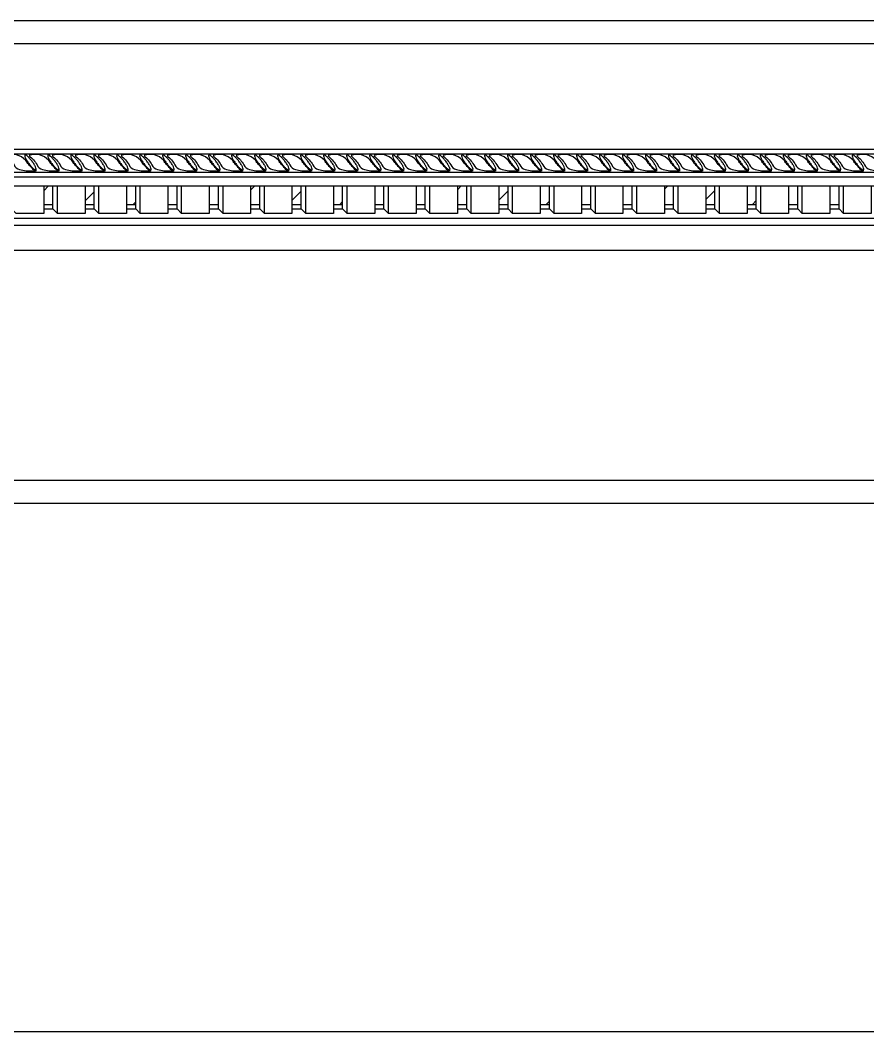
# Model space of a CAD drawing. Header units: metres. Extents: x 6109 to 10009, y 6120 to 9320.
# Drawn here: x 8046.1 to 8414.7, y 8876 to 9320.2 of the extents above; entities that cross this region are included whole.
import ezdxf

# ---------------------------------------------------------------- set-up
doc = ezdxf.new("R2010")
doc.units = ezdxf.units.M
doc.layers.add('3', color=3, linetype='Continuous')
doc.layers.add('4', color=4, linetype='Continuous')

msp = doc.modelspace()

# ---------------------------------------------------------------- hatches: boundary and pattern name
at = {"layer": '3'}
h = msp.add_hatch(dxfattribs=at)
h.set_pattern_fill('ANSI31', scale=5)
h.paths.add_polyline_path([(8060.27, 9248.21), (8056.27, 9248.21), (8056.27, 9240.21), (8060.27, 9240.21)])
h = msp.add_hatch(dxfattribs=at)
h.set_pattern_fill('ANSI31', scale=5)
h.paths.add_polyline_path([(8078.27, 9248.21), (8074.27, 9248.21), (8074.27, 9240.21), (8078.27, 9240.21)])
h = msp.add_hatch(dxfattribs=at)
h.set_pattern_fill('ANSI31', scale=5)
h.paths.add_polyline_path([(8096.27, 9248.21), (8092.27, 9248.21), (8092.27, 9240.21), (8096.27, 9240.21)])
h = msp.add_hatch(dxfattribs=at)
h.set_pattern_fill('ANSI31', scale=5)
h.paths.add_polyline_path([(8114.27, 9248.21), (8110.27, 9248.21), (8110.27, 9240.21), (8114.27, 9240.21)])
h = msp.add_hatch(dxfattribs=at)
h.set_pattern_fill('ANSI31', scale=5)
h.paths.add_polyline_path([(8132.27, 9248.21), (8128.27, 9248.21), (8128.27, 9240.21), (8132.27, 9240.21)])
h = msp.add_hatch(dxfattribs=at)
h.set_pattern_fill('ANSI31', scale=5)
h.paths.add_polyline_path([(8150.27, 9248.21), (8146.27, 9248.21), (8146.27, 9240.21), (8150.27, 9240.21)])
h = msp.add_hatch(dxfattribs=at)
h.set_pattern_fill('ANSI31', scale=5)
h.paths.add_polyline_path([(8168.27, 9248.21), (8164.27, 9248.21), (8164.27, 9240.21), (8168.27, 9240.21)])
h = msp.add_hatch(dxfattribs=at)
h.set_pattern_fill('ANSI31', scale=5)
h.paths.add_polyline_path([(8186.27, 9248.21), (8182.27, 9248.21), (8182.27, 9240.21), (8186.27, 9240.21)])
h = msp.add_hatch(dxfattribs=at)
h.set_pattern_fill('ANSI31', scale=5)
h.paths.add_polyline_path([(8204.27, 9248.21), (8200.27, 9248.21), (8200.27, 9240.21), (8204.27, 9240.21)])
h = msp.add_hatch(dxfattribs=at)
h.set_pattern_fill('ANSI31', scale=5)
h.paths.add_polyline_path([(8222.27, 9248.21), (8218.27, 9248.21), (8218.27, 9240.21), (8222.27, 9240.21)])
h = msp.add_hatch(dxfattribs=at)
h.set_pattern_fill('ANSI31', scale=5)
h.paths.add_polyline_path([(8240.27, 9248.21), (8236.27, 9248.21), (8236.27, 9240.21), (8240.27, 9240.21)])
h = msp.add_hatch(dxfattribs=at)
h.set_pattern_fill('ANSI31', scale=5)
h.paths.add_polyline_path([(8258.27, 9248.21), (8254.27, 9248.21), (8254.27, 9240.21), (8258.27, 9240.21)])
h = msp.add_hatch(dxfattribs=at)
h.set_pattern_fill('ANSI31', scale=5)
h.paths.add_polyline_path([(8276.27, 9248.21), (8272.27, 9248.21), (8272.27, 9240.21), (8276.27, 9240.21)])
h = msp.add_hatch(dxfattribs=at)
h.set_pattern_fill('ANSI31', scale=5)
h.paths.add_polyline_path([(8294.27, 9248.21), (8290.27, 9248.21), (8290.27, 9240.21), (8294.27, 9240.21)])
h = msp.add_hatch(dxfattribs=at)
h.set_pattern_fill('ANSI31', scale=5)
h.paths.add_polyline_path([(8312.27, 9248.21), (8308.27, 9248.21), (8308.27, 9240.21), (8312.27, 9240.21)])
h = msp.add_hatch(dxfattribs=at)
h.set_pattern_fill('ANSI31', scale=5)
h.paths.add_polyline_path([(8330.27, 9248.21), (8326.27, 9248.21), (8326.27, 9240.21), (8330.27, 9240.21)])
h = msp.add_hatch(dxfattribs=at)
h.set_pattern_fill('ANSI31', scale=5)
h.paths.add_polyline_path([(8348.27, 9248.21), (8344.27, 9248.21), (8344.27, 9240.21), (8348.27, 9240.21)])
h = msp.add_hatch(dxfattribs=at)
h.set_pattern_fill('ANSI31', scale=5)
h.paths.add_polyline_path([(8366.27, 9248.21), (8362.27, 9248.21), (8362.27, 9240.21), (8366.27, 9240.21)])
h = msp.add_hatch(dxfattribs=at)
h.set_pattern_fill('ANSI31', scale=5)
h.paths.add_polyline_path([(8384.27, 9248.21), (8380.27, 9248.21), (8380.27, 9240.21), (8384.27, 9240.21)])
h = msp.add_hatch(dxfattribs=at)
h.set_pattern_fill('ANSI31', scale=5)
h.paths.add_polyline_path([(8402.27, 9248.21), (8398.27, 9248.21), (8398.27, 9240.21), (8402.27, 9240.21)])

# ---------------------------------------------------------------- linework, layer by layer
for p, q in [((6185.02, 9310.21), (9933.02, 9310.21)), ((6143.02, 9262.21), (9975.02, 9262.21)), ((6145.02, 9264.21), (9973.02, 9264.21)), ((6137.02, 9252.21), (9981.02, 9252.21)), ((6139.02, 9254.21), (9975.02, 9254.21)), ((6137.02, 9248.21), (9981.02, 9248.21)), ((8062.27, 9236.21), (8062.27, 9248.21)), ((8080.27, 9236.21), (8080.27, 9248.21)), ((8098.27, 9236.21), (8098.27, 9248.21)), ((8116.27, 9236.21), (8116.27, 9248.21)), ((8134.27, 9236.21), (8134.27, 9248.21)), ((8152.27, 9236.21), (8152.27, 9248.21)), ((8170.27, 9236.21), (8170.27, 9248.21)), ((8188.27, 9236.21), (8188.27, 9248.21)), ((8206.27, 9236.21), (8206.27, 9248.21)), ((8224.27, 9236.21), (8224.27, 9248.21)), ((8242.27, 9236.21), (8242.27, 9248.21)), ((8260.27, 9236.21), (8260.27, 9248.21)), ((8278.27, 9236.21), (8278.27, 9248.21)), ((8296.27, 9236.21), (8296.27, 9248.21)), ((8314.27, 9236.21), (8314.27, 9248.21)), ((8332.27, 9236.21), (8332.27, 9248.21)), ((8350.27, 9236.21), (8350.27, 9248.21)), ((8368.27, 9236.21), (8368.27, 9248.21)), ((8386.27, 9236.21), (8386.27, 9248.21)), ((8404.27, 9236.21), (8404.27, 9248.21)), ((8056.27, 9240.21), (8060.27, 9240.21)), ((8074.27, 9240.21), (8078.27, 9240.21)), ((8092.27, 9240.21), (8096.27, 9240.21)), ((8110.27, 9240.21), (8114.27, 9240.21)), ((8128.27, 9240.21), (8132.27, 9240.21)), ((8146.27, 9240.21), (8150.27, 9240.21)), ((8164.27, 9240.21), (8168.27, 9240.21)), ((8182.27, 9240.21), (8186.27, 9240.21)), ((8200.27, 9240.21), (8204.27, 9240.21)), ((8218.27, 9240.21), (8222.27, 9240.21)), ((8236.27, 9240.21), (8240.27, 9240.21)), ((8254.27, 9240.21), (8258.27, 9240.21)), ((8272.27, 9240.21), (8276.27, 9240.21)), ((8290.27, 9240.21), (8294.27, 9240.21)), ((8308.27, 9240.21), (8312.27, 9240.21)), ((8326.27, 9240.21), (8330.27, 9240.21)), ((8344.27, 9240.21), (8348.27, 9240.21)), ((8362.27, 9240.21), (8366.27, 9240.21)), ((8380.27, 9240.21), (8384.27, 9240.21)), ((8398.27, 9240.21), (8402.27, 9240.21)), ((8056.27, 9238.21), (8060.27, 9238.21)), ((8074.27, 9238.21), (8078.27, 9238.21)), ((8092.27, 9238.21), (8096.27, 9238.21)), ((8110.27, 9238.21), (8114.27, 9238.21)), ((8128.27, 9238.21), (8132.27, 9238.21)), ((8146.27, 9238.21), (8150.27, 9238.21)), ((8164.27, 9238.21), (8168.27, 9238.21)), ((8182.27, 9238.21), (8186.27, 9238.21)), ((8200.27, 9238.21), (8204.27, 9238.21)), ((8218.27, 9238.21), (8222.27, 9238.21)), ((8236.27, 9238.21), (8240.27, 9238.21)), ((8254.27, 9238.21), (8258.27, 9238.21)), ((8272.27, 9238.21), (8276.27, 9238.21)), ((8290.27, 9238.21), (8294.27, 9238.21)), ((8308.27, 9238.21), (8312.27, 9238.21)), ((8326.27, 9238.21), (8330.27, 9238.21)), ((8344.27, 9238.21), (8348.27, 9238.21)), ((8362.27, 9238.21), (8366.27, 9238.21)), ((8380.27, 9238.21), (8384.27, 9238.21)), ((8398.27, 9238.21), (8402.27, 9238.21)), ((6121.02, 9231.21), (9997.02, 9231.21)), ((6125.02, 9234.21), (9993.02, 9234.21))]:
    msp.add_line(p, q, dxfattribs=at)
for points in [[(8039.95, 9261.36, -0.08), (8043.37, 9257.45, 0.25), (8045.78, 9255.37, 0.08), (8051.45, 9254.76, 0.15), (8053.08, 9254.96, -0.34), (8051.32, 9255.77, -0.05), (8048.35, 9259.36, 0.31), (8039.99, 9261.44, 0.31)], [(8049.95, 9261.36, -0.08), (8053.37, 9257.45, 0.25), (8055.78, 9255.37, 0.08), (8061.45, 9254.76, 0.15), (8063.08, 9254.96, -0.34), (8061.32, 9255.77, -0.05), (8058.35, 9259.36, 0.31), (8049.99, 9261.44, 0.31)], [(8059.95, 9261.36, -0.08), (8063.37, 9257.45, 0.25), (8065.78, 9255.37, 0.08), (8071.45, 9254.76, 0.15), (8073.08, 9254.96, -0.34), (8071.32, 9255.77, -0.05), (8068.35, 9259.36, 0.31), (8059.99, 9261.44, 0.31)], [(8069.95, 9261.36, -0.08), (8073.37, 9257.45, 0.25), (8075.78, 9255.37, 0.08), (8081.45, 9254.76, 0.15), (8083.08, 9254.96, -0.34), (8081.32, 9255.77, -0.05), (8078.35, 9259.36, 0.31), (8069.99, 9261.44, 0.31)], [(8079.95, 9261.36, -0.08), (8083.37, 9257.45, 0.25), (8085.78, 9255.37, 0.08), (8091.45, 9254.76, 0.15), (8093.08, 9254.96, -0.34), (8091.32, 9255.77, -0.05), (8088.35, 9259.36, 0.31), (8079.99, 9261.44, 0.31)], [(8089.95, 9261.36, -0.08), (8093.37, 9257.45, 0.25), (8095.78, 9255.37, 0.08), (8101.45, 9254.76, 0.15), (8103.08, 9254.96, -0.34), (8101.32, 9255.77, -0.05), (8098.35, 9259.36, 0.31), (8089.99, 9261.44, 0.31)], [(8099.95, 9261.36, -0.08), (8103.37, 9257.45, 0.25), (8105.78, 9255.37, 0.08), (8111.45, 9254.76, 0.15), (8113.08, 9254.96, -0.34), (8111.32, 9255.77, -0.05), (8108.35, 9259.36, 0.31), (8099.99, 9261.44, 0.31)], [(8109.95, 9261.36, -0.08), (8113.37, 9257.45, 0.25), (8115.78, 9255.37, 0.08), (8121.45, 9254.76, 0.15), (8123.08, 9254.96, -0.34), (8121.32, 9255.77, -0.05), (8118.35, 9259.36, 0.31), (8109.99, 9261.44, 0.31)], [(8119.95, 9261.36, -0.08), (8123.37, 9257.45, 0.25), (8125.78, 9255.37, 0.08), (8131.45, 9254.76, 0.15), (8133.08, 9254.96, -0.34), (8131.32, 9255.77, -0.05), (8128.35, 9259.36, 0.31), (8119.99, 9261.44, 0.31)], [(8129.95, 9261.36, -0.08), (8133.37, 9257.45, 0.25), (8135.78, 9255.37, 0.08), (8141.45, 9254.76, 0.15), (8143.08, 9254.96, -0.34), (8141.32, 9255.77, -0.05), (8138.35, 9259.36, 0.31), (8129.99, 9261.44, 0.31)], [(8139.95, 9261.36, -0.08), (8143.37, 9257.45, 0.25), (8145.78, 9255.37, 0.08), (8151.45, 9254.76, 0.15), (8153.08, 9254.96, -0.34), (8151.32, 9255.77, -0.05), (8148.35, 9259.36, 0.31), (8139.99, 9261.44, 0.31)], [(8149.95, 9261.36, -0.08), (8153.37, 9257.45, 0.25), (8155.78, 9255.37, 0.08), (8161.45, 9254.76, 0.15), (8163.08, 9254.96, -0.34), (8161.32, 9255.77, -0.05), (8158.35, 9259.36, 0.31), (8149.99, 9261.44, 0.31)], [(8159.95, 9261.36, -0.08), (8163.37, 9257.45, 0.25), (8165.78, 9255.37, 0.08), (8171.45, 9254.76, 0.15), (8173.08, 9254.96, -0.34), (8171.32, 9255.77, -0.05), (8168.35, 9259.36, 0.31), (8159.99, 9261.44, 0.31)], [(8169.95, 9261.36, -0.08), (8173.37, 9257.45, 0.25), (8175.78, 9255.37, 0.08), (8181.45, 9254.76, 0.15), (8183.08, 9254.96, -0.34), (8181.32, 9255.77, -0.05), (8178.35, 9259.36, 0.31), (8169.99, 9261.44, 0.31)], [(8179.95, 9261.36, -0.08), (8183.37, 9257.45, 0.25), (8185.78, 9255.37, 0.08), (8191.45, 9254.76, 0.15), (8193.08, 9254.96, -0.34), (8191.32, 9255.77, -0.05), (8188.35, 9259.36, 0.31), (8179.99, 9261.44, 0.31)], [(8189.95, 9261.36, -0.08), (8193.37, 9257.45, 0.25), (8195.78, 9255.37, 0.08), (8201.45, 9254.76, 0.15), (8203.08, 9254.96, -0.34), (8201.32, 9255.77, -0.05), (8198.35, 9259.36, 0.31), (8189.99, 9261.44, 0.31)], [(8199.95, 9261.36, -0.08), (8203.37, 9257.45, 0.25), (8205.78, 9255.37, 0.08), (8211.45, 9254.76, 0.15), (8213.08, 9254.96, -0.34), (8211.32, 9255.77, -0.05), (8208.35, 9259.36, 0.31), (8199.99, 9261.44, 0.31)], [(8209.95, 9261.36, -0.08), (8213.37, 9257.45, 0.25), (8215.78, 9255.37, 0.08), (8221.45, 9254.76, 0.15), (8223.08, 9254.96, -0.34), (8221.32, 9255.77, -0.05), (8218.35, 9259.36, 0.31), (8209.99, 9261.44, 0.31)], [(8219.95, 9261.36, -0.08), (8223.37, 9257.45, 0.25), (8225.78, 9255.37, 0.08), (8231.45, 9254.76, 0.15), (8233.08, 9254.96, -0.34), (8231.32, 9255.77, -0.05), (8228.35, 9259.36, 0.31), (8219.99, 9261.44, 0.31)], [(8229.95, 9261.36, -0.08), (8233.37, 9257.45, 0.25), (8235.78, 9255.37, 0.08), (8241.45, 9254.76, 0.15), (8243.08, 9254.96, -0.34), (8241.32, 9255.77, -0.05), (8238.35, 9259.36, 0.31), (8229.99, 9261.44, 0.31)], [(8239.95, 9261.36, -0.08), (8243.37, 9257.45, 0.25), (8245.78, 9255.37, 0.08), (8251.45, 9254.76, 0.15), (8253.08, 9254.96, -0.34), (8251.32, 9255.77, -0.05), (8248.35, 9259.36, 0.31), (8239.99, 9261.44, 0.31)], [(8249.95, 9261.36, -0.08), (8253.37, 9257.45, 0.25), (8255.78, 9255.37, 0.08), (8261.45, 9254.76, 0.15), (8263.08, 9254.96, -0.34), (8261.32, 9255.77, -0.05), (8258.35, 9259.36, 0.31), (8249.99, 9261.44, 0.31)], [(8259.95, 9261.36, -0.08), (8263.37, 9257.45, 0.25), (8265.78, 9255.37, 0.08), (8271.45, 9254.76, 0.15), (8273.08, 9254.96, -0.34), (8271.32, 9255.77, -0.05), (8268.35, 9259.36, 0.31), (8259.99, 9261.44, 0.31)], [(8269.95, 9261.36, -0.08), (8273.37, 9257.45, 0.25), (8275.78, 9255.37, 0.08), (8281.45, 9254.76, 0.15), (8283.08, 9254.96, -0.34), (8281.32, 9255.77, -0.05), (8278.35, 9259.36, 0.31), (8269.99, 9261.44, 0.31)], [(8279.95, 9261.36, -0.08), (8283.37, 9257.45, 0.25), (8285.78, 9255.37, 0.08), (8291.45, 9254.76, 0.15), (8293.08, 9254.96, -0.34), (8291.32, 9255.77, -0.05), (8288.35, 9259.36, 0.31), (8279.99, 9261.44, 0.31)], [(8289.95, 9261.36, -0.08), (8293.37, 9257.45, 0.25), (8295.78, 9255.37, 0.08), (8301.45, 9254.76, 0.15), (8303.08, 9254.96, -0.34), (8301.32, 9255.77, -0.05), (8298.35, 9259.36, 0.31), (8289.99, 9261.44, 0.31)], [(8299.95, 9261.36, -0.08), (8303.37, 9257.45, 0.25), (8305.78, 9255.37, 0.08), (8311.45, 9254.76, 0.15), (8313.08, 9254.96, -0.34), (8311.32, 9255.77, -0.05), (8308.35, 9259.36, 0.31), (8299.99, 9261.44, 0.31)], [(8309.95, 9261.36, -0.08), (8313.37, 9257.45, 0.25), (8315.78, 9255.37, 0.08), (8321.45, 9254.76, 0.15), (8323.08, 9254.96, -0.34), (8321.32, 9255.77, -0.05), (8318.35, 9259.36, 0.31), (8309.99, 9261.44, 0.31)], [(8319.95, 9261.36, -0.08), (8323.37, 9257.45, 0.25), (8325.78, 9255.37, 0.08), (8331.45, 9254.76, 0.15), (8333.08, 9254.96, -0.34), (8331.32, 9255.77, -0.05), (8328.35, 9259.36, 0.31), (8319.99, 9261.44, 0.31)], [(8329.95, 9261.36, -0.08), (8333.37, 9257.45, 0.25), (8335.78, 9255.37, 0.08), (8341.45, 9254.76, 0.15), (8343.08, 9254.96, -0.34), (8341.32, 9255.77, -0.05), (8338.35, 9259.36, 0.31), (8329.99, 9261.44, 0.31)], [(8339.95, 9261.36, -0.08), (8343.37, 9257.45, 0.25), (8345.78, 9255.37, 0.08), (8351.45, 9254.76, 0.15), (8353.08, 9254.96, -0.34), (8351.32, 9255.77, -0.05), (8348.35, 9259.36, 0.31), (8339.99, 9261.44, 0.31)], [(8349.95, 9261.36, -0.08), (8353.37, 9257.45, 0.25), (8355.78, 9255.37, 0.08), (8361.45, 9254.76, 0.15), (8363.08, 9254.96, -0.34), (8361.32, 9255.77, -0.05), (8358.35, 9259.36, 0.31), (8349.99, 9261.44, 0.31)], [(8359.95, 9261.36, -0.08), (8363.37, 9257.45, 0.25), (8365.78, 9255.37, 0.08), (8371.45, 9254.76, 0.15), (8373.08, 9254.96, -0.34), (8371.32, 9255.77, -0.05), (8368.35, 9259.36, 0.31), (8359.99, 9261.44, 0.31)], [(8369.95, 9261.36, -0.08), (8373.37, 9257.45, 0.25), (8375.78, 9255.37, 0.08), (8381.45, 9254.76, 0.15), (8383.08, 9254.96, -0.34), (8381.32, 9255.77, -0.05), (8378.35, 9259.36, 0.31), (8369.99, 9261.44, 0.31)], [(8379.95, 9261.36, -0.08), (8383.37, 9257.45, 0.25), (8385.78, 9255.37, 0.08), (8391.45, 9254.76, 0.15), (8393.08, 9254.96, -0.34), (8391.32, 9255.77, -0.05), (8388.35, 9259.36, 0.31), (8379.99, 9261.44, 0.31)], [(8389.95, 9261.36, -0.08), (8393.37, 9257.45, 0.25), (8395.78, 9255.37, 0.08), (8401.45, 9254.76, 0.15), (8403.08, 9254.96, -0.34), (8401.32, 9255.77, -0.05), (8398.35, 9259.36, 0.31), (8389.99, 9261.44, 0.31)], [(8399.95, 9261.36, -0.08), (8403.37, 9257.45, 0.25), (8405.78, 9255.37, 0.08), (8411.45, 9254.76, 0.15), (8413.08, 9254.96, -0.34), (8411.32, 9255.77, -0.05), (8408.35, 9259.36, 0.31), (8399.99, 9261.44, 0.31)], [(8409.95, 9261.36, -0.08), (8413.37, 9257.45, 0.25), (8415.78, 9255.37, 0.08), (8421.45, 9254.76, 0.15), (8423.08, 9254.96, -0.34), (8421.32, 9255.77, -0.05), (8418.35, 9259.36, 0.31), (8409.99, 9261.44, 0.31)]]:
    msp.add_lwpolyline(points, format="xyb", dxfattribs=at)
for points in [[(8052.91, 9255.2, 0.28), (8053.02, 9255.46, 0.07), (8052.69, 9256.51, 0.03), (8052.13, 9257.57, 0.02), (8051.19, 9258.94, 0.02), (8050.14, 9260.22, 0.03), (8049.29, 9261.06, 0.07), (8048.38, 9261.67, 0.28), (8048.1, 9261.64, 0.28), (8048, 9261.38, 0.07), (8048.32, 9260.34, 0.03), (8048.89, 9259.28, 0.02), (8049.82, 9257.91, 0.02), (8050.87, 9256.63, 0.03), (8051.72, 9255.78, 0.07), (8052.64, 9255.18, 0.28)], [(8062.91, 9255.2, 0.28), (8063.02, 9255.46, 0.07), (8062.69, 9256.51, 0.03), (8062.13, 9257.57, 0.02), (8061.19, 9258.94, 0.02), (8060.14, 9260.22, 0.03), (8059.29, 9261.06, 0.07), (8058.38, 9261.67, 0.28), (8058.1, 9261.64, 0.28), (8058, 9261.38, 0.07), (8058.32, 9260.34, 0.03), (8058.89, 9259.28, 0.02), (8059.82, 9257.91, 0.02), (8060.87, 9256.63, 0.03), (8061.72, 9255.78, 0.07), (8062.64, 9255.18, 0.28)], [(8072.91, 9255.2, 0.28), (8073.02, 9255.46, 0.07), (8072.69, 9256.51, 0.03), (8072.13, 9257.57, 0.02), (8071.19, 9258.94, 0.02), (8070.14, 9260.22, 0.03), (8069.29, 9261.06, 0.07), (8068.38, 9261.67, 0.28), (8068.1, 9261.64, 0.28), (8068, 9261.38, 0.07), (8068.32, 9260.34, 0.03), (8068.89, 9259.28, 0.02), (8069.82, 9257.91, 0.02), (8070.87, 9256.63, 0.03), (8071.72, 9255.78, 0.07), (8072.64, 9255.18, 0.28)], [(8082.91, 9255.2, 0.28), (8083.02, 9255.46, 0.07), (8082.69, 9256.51, 0.03), (8082.13, 9257.57, 0.02), (8081.19, 9258.94, 0.02), (8080.14, 9260.22, 0.03), (8079.29, 9261.06, 0.07), (8078.38, 9261.67, 0.28), (8078.1, 9261.64, 0.28), (8078, 9261.38, 0.07), (8078.32, 9260.34, 0.03), (8078.89, 9259.28, 0.02), (8079.82, 9257.91, 0.02), (8080.87, 9256.63, 0.03), (8081.72, 9255.78, 0.07), (8082.64, 9255.18, 0.28)], [(8092.91, 9255.2, 0.28), (8093.02, 9255.46, 0.07), (8092.69, 9256.51, 0.03), (8092.13, 9257.57, 0.02), (8091.19, 9258.94, 0.02), (8090.14, 9260.22, 0.03), (8089.29, 9261.06, 0.07), (8088.38, 9261.67, 0.28), (8088.1, 9261.64, 0.28), (8088, 9261.38, 0.07), (8088.32, 9260.34, 0.03), (8088.89, 9259.28, 0.02), (8089.82, 9257.91, 0.02), (8090.87, 9256.63, 0.03), (8091.72, 9255.78, 0.07), (8092.64, 9255.18, 0.28)], [(8102.91, 9255.2, 0.28), (8103.02, 9255.46, 0.07), (8102.69, 9256.51, 0.03), (8102.13, 9257.57, 0.02), (8101.19, 9258.94, 0.02), (8100.14, 9260.22, 0.03), (8099.29, 9261.06, 0.07), (8098.38, 9261.67, 0.28), (8098.1, 9261.64, 0.28), (8098, 9261.38, 0.07), (8098.32, 9260.34, 0.03), (8098.89, 9259.28, 0.02), (8099.82, 9257.91, 0.02), (8100.87, 9256.63, 0.03), (8101.72, 9255.78, 0.07), (8102.64, 9255.18, 0.28)], [(8112.91, 9255.2, 0.28), (8113.02, 9255.46, 0.07), (8112.69, 9256.51, 0.03), (8112.13, 9257.57, 0.02), (8111.19, 9258.94, 0.02), (8110.14, 9260.22, 0.03), (8109.29, 9261.06, 0.07), (8108.38, 9261.67, 0.28), (8108.1, 9261.64, 0.28), (8108, 9261.38, 0.07), (8108.32, 9260.34, 0.03), (8108.89, 9259.28, 0.02), (8109.82, 9257.91, 0.02), (8110.87, 9256.63, 0.03), (8111.72, 9255.78, 0.07), (8112.64, 9255.18, 0.28)], [(8122.91, 9255.2, 0.28), (8123.02, 9255.46, 0.07), (8122.69, 9256.51, 0.03), (8122.13, 9257.57, 0.02), (8121.19, 9258.94, 0.02), (8120.14, 9260.22, 0.03), (8119.29, 9261.06, 0.07), (8118.38, 9261.67, 0.28), (8118.1, 9261.64, 0.28), (8118, 9261.38, 0.07), (8118.32, 9260.34, 0.03), (8118.89, 9259.28, 0.02), (8119.82, 9257.91, 0.02), (8120.87, 9256.63, 0.03), (8121.72, 9255.78, 0.07), (8122.64, 9255.18, 0.28)], [(8132.91, 9255.2, 0.28), (8133.02, 9255.46, 0.07), (8132.69, 9256.51, 0.03), (8132.13, 9257.57, 0.02), (8131.19, 9258.94, 0.02), (8130.14, 9260.22, 0.03), (8129.29, 9261.06, 0.07), (8128.38, 9261.67, 0.28), (8128.1, 9261.64, 0.28), (8128, 9261.38, 0.07), (8128.32, 9260.34, 0.03), (8128.89, 9259.28, 0.02), (8129.82, 9257.91, 0.02), (8130.87, 9256.63, 0.03), (8131.72, 9255.78, 0.07), (8132.64, 9255.18, 0.28)], [(8142.91, 9255.2, 0.28), (8143.02, 9255.46, 0.07), (8142.69, 9256.51, 0.03), (8142.13, 9257.57, 0.02), (8141.19, 9258.94, 0.02), (8140.14, 9260.22, 0.03), (8139.29, 9261.06, 0.07), (8138.38, 9261.67, 0.28), (8138.1, 9261.64, 0.28), (8138, 9261.38, 0.07), (8138.32, 9260.34, 0.03), (8138.89, 9259.28, 0.02), (8139.82, 9257.91, 0.02), (8140.87, 9256.63, 0.03), (8141.72, 9255.78, 0.07), (8142.64, 9255.18, 0.28)], [(8152.91, 9255.2, 0.28), (8153.02, 9255.46, 0.07), (8152.69, 9256.51, 0.03), (8152.13, 9257.57, 0.02), (8151.19, 9258.94, 0.02), (8150.14, 9260.22, 0.03), (8149.29, 9261.06, 0.07), (8148.38, 9261.67, 0.28), (8148.1, 9261.64, 0.28), (8148, 9261.38, 0.07), (8148.32, 9260.34, 0.03), (8148.89, 9259.28, 0.02), (8149.82, 9257.91, 0.02), (8150.87, 9256.63, 0.03), (8151.72, 9255.78, 0.07), (8152.64, 9255.18, 0.28)], [(8162.91, 9255.2, 0.28), (8163.02, 9255.46, 0.07), (8162.69, 9256.51, 0.03), (8162.13, 9257.57, 0.02), (8161.19, 9258.94, 0.02), (8160.14, 9260.22, 0.03), (8159.29, 9261.06, 0.07), (8158.38, 9261.67, 0.28), (8158.1, 9261.64, 0.28), (8158, 9261.38, 0.07), (8158.32, 9260.34, 0.03), (8158.89, 9259.28, 0.02), (8159.82, 9257.91, 0.02), (8160.87, 9256.63, 0.03), (8161.72, 9255.78, 0.07), (8162.64, 9255.18, 0.28)], [(8172.91, 9255.2, 0.28), (8173.02, 9255.46, 0.07), (8172.69, 9256.51, 0.03), (8172.13, 9257.57, 0.02), (8171.19, 9258.94, 0.02), (8170.14, 9260.22, 0.03), (8169.29, 9261.06, 0.07), (8168.38, 9261.67, 0.28), (8168.1, 9261.64, 0.28), (8168, 9261.38, 0.07), (8168.32, 9260.34, 0.03), (8168.89, 9259.28, 0.02), (8169.82, 9257.91, 0.02), (8170.87, 9256.63, 0.03), (8171.72, 9255.78, 0.07), (8172.64, 9255.18, 0.28)], [(8182.91, 9255.2, 0.28), (8183.02, 9255.46, 0.07), (8182.69, 9256.51, 0.03), (8182.13, 9257.57, 0.02), (8181.19, 9258.94, 0.02), (8180.14, 9260.22, 0.03), (8179.29, 9261.06, 0.07), (8178.38, 9261.67, 0.28), (8178.1, 9261.64, 0.28), (8178, 9261.38, 0.07), (8178.32, 9260.34, 0.03), (8178.89, 9259.28, 0.02), (8179.82, 9257.91, 0.02), (8180.87, 9256.63, 0.03), (8181.72, 9255.78, 0.07), (8182.64, 9255.18, 0.28)], [(8192.91, 9255.2, 0.28), (8193.02, 9255.46, 0.07), (8192.69, 9256.51, 0.03), (8192.13, 9257.57, 0.02), (8191.19, 9258.94, 0.02), (8190.14, 9260.22, 0.03), (8189.29, 9261.06, 0.07), (8188.38, 9261.67, 0.28), (8188.1, 9261.64, 0.28), (8188, 9261.38, 0.07), (8188.32, 9260.34, 0.03), (8188.89, 9259.28, 0.02), (8189.82, 9257.91, 0.02), (8190.87, 9256.63, 0.03), (8191.72, 9255.78, 0.07), (8192.64, 9255.18, 0.28)], [(8202.91, 9255.2, 0.28), (8203.02, 9255.46, 0.07), (8202.69, 9256.51, 0.03), (8202.13, 9257.57, 0.02), (8201.19, 9258.94, 0.02), (8200.14, 9260.22, 0.03), (8199.29, 9261.06, 0.07), (8198.38, 9261.67, 0.28), (8198.1, 9261.64, 0.28), (8198, 9261.38, 0.07), (8198.32, 9260.34, 0.03), (8198.89, 9259.28, 0.02), (8199.82, 9257.91, 0.02), (8200.87, 9256.63, 0.03), (8201.72, 9255.78, 0.07), (8202.64, 9255.18, 0.28)], [(8212.91, 9255.2, 0.28), (8213.02, 9255.46, 0.07), (8212.69, 9256.51, 0.03), (8212.13, 9257.57, 0.02), (8211.19, 9258.94, 0.02), (8210.14, 9260.22, 0.03), (8209.29, 9261.06, 0.07), (8208.38, 9261.67, 0.28), (8208.1, 9261.64, 0.28), (8208, 9261.38, 0.07), (8208.32, 9260.34, 0.03), (8208.89, 9259.28, 0.02), (8209.82, 9257.91, 0.02), (8210.87, 9256.63, 0.03), (8211.72, 9255.78, 0.07), (8212.64, 9255.18, 0.28)], [(8222.91, 9255.2, 0.28), (8223.02, 9255.46, 0.07), (8222.69, 9256.51, 0.03), (8222.13, 9257.57, 0.02), (8221.19, 9258.94, 0.02), (8220.14, 9260.22, 0.03), (8219.29, 9261.06, 0.07), (8218.38, 9261.67, 0.28), (8218.1, 9261.64, 0.28), (8218, 9261.38, 0.07), (8218.32, 9260.34, 0.03), (8218.89, 9259.28, 0.02), (8219.82, 9257.91, 0.02), (8220.87, 9256.63, 0.03), (8221.72, 9255.78, 0.07), (8222.64, 9255.18, 0.28)], [(8232.91, 9255.2, 0.28), (8233.02, 9255.46, 0.07), (8232.69, 9256.51, 0.03), (8232.13, 9257.57, 0.02), (8231.19, 9258.94, 0.02), (8230.14, 9260.22, 0.03), (8229.29, 9261.06, 0.07), (8228.38, 9261.67, 0.28), (8228.1, 9261.64, 0.28), (8228, 9261.38, 0.07), (8228.32, 9260.34, 0.03), (8228.89, 9259.28, 0.02), (8229.82, 9257.91, 0.02), (8230.87, 9256.63, 0.03), (8231.72, 9255.78, 0.07), (8232.64, 9255.18, 0.28)], [(8242.91, 9255.2, 0.28), (8243.02, 9255.46, 0.07), (8242.69, 9256.51, 0.03), (8242.13, 9257.57, 0.02), (8241.19, 9258.94, 0.02), (8240.14, 9260.22, 0.03), (8239.29, 9261.06, 0.07), (8238.38, 9261.67, 0.28), (8238.1, 9261.64, 0.28), (8238, 9261.38, 0.07), (8238.32, 9260.34, 0.03), (8238.89, 9259.28, 0.02), (8239.82, 9257.91, 0.02), (8240.87, 9256.63, 0.03), (8241.72, 9255.78, 0.07), (8242.64, 9255.18, 0.28)], [(8252.91, 9255.2, 0.28), (8253.02, 9255.46, 0.07), (8252.69, 9256.51, 0.03), (8252.13, 9257.57, 0.02), (8251.19, 9258.94, 0.02), (8250.14, 9260.22, 0.03), (8249.29, 9261.06, 0.07), (8248.38, 9261.67, 0.28), (8248.1, 9261.64, 0.28), (8248, 9261.38, 0.07), (8248.32, 9260.34, 0.03), (8248.89, 9259.28, 0.02), (8249.82, 9257.91, 0.02), (8250.87, 9256.63, 0.03), (8251.72, 9255.78, 0.07), (8252.64, 9255.18, 0.28)], [(8262.91, 9255.2, 0.28), (8263.02, 9255.46, 0.07), (8262.69, 9256.51, 0.03), (8262.13, 9257.57, 0.02), (8261.19, 9258.94, 0.02), (8260.14, 9260.22, 0.03), (8259.29, 9261.06, 0.07), (8258.38, 9261.67, 0.28), (8258.1, 9261.64, 0.28), (8258, 9261.38, 0.07), (8258.32, 9260.34, 0.03), (8258.89, 9259.28, 0.02), (8259.82, 9257.91, 0.02), (8260.87, 9256.63, 0.03), (8261.72, 9255.78, 0.07), (8262.64, 9255.18, 0.28)], [(8272.91, 9255.2, 0.28), (8273.02, 9255.46, 0.07), (8272.69, 9256.51, 0.03), (8272.13, 9257.57, 0.02), (8271.19, 9258.94, 0.02), (8270.14, 9260.22, 0.03), (8269.29, 9261.06, 0.07), (8268.38, 9261.67, 0.28), (8268.1, 9261.64, 0.28), (8268, 9261.38, 0.07), (8268.32, 9260.34, 0.03), (8268.89, 9259.28, 0.02), (8269.82, 9257.91, 0.02), (8270.87, 9256.63, 0.03), (8271.72, 9255.78, 0.07), (8272.64, 9255.18, 0.28)], [(8282.91, 9255.2, 0.28), (8283.02, 9255.46, 0.07), (8282.69, 9256.51, 0.03), (8282.13, 9257.57, 0.02), (8281.19, 9258.94, 0.02), (8280.14, 9260.22, 0.03), (8279.29, 9261.06, 0.07), (8278.38, 9261.67, 0.28), (8278.1, 9261.64, 0.28), (8278, 9261.38, 0.07), (8278.32, 9260.34, 0.03), (8278.89, 9259.28, 0.02), (8279.82, 9257.91, 0.02), (8280.87, 9256.63, 0.03), (8281.72, 9255.78, 0.07), (8282.64, 9255.18, 0.28)], [(8292.91, 9255.2, 0.28), (8293.02, 9255.46, 0.07), (8292.69, 9256.51, 0.03), (8292.13, 9257.57, 0.02), (8291.19, 9258.94, 0.02), (8290.14, 9260.22, 0.03), (8289.29, 9261.06, 0.07), (8288.38, 9261.67, 0.28), (8288.1, 9261.64, 0.28), (8288, 9261.38, 0.07), (8288.32, 9260.34, 0.03), (8288.89, 9259.28, 0.02), (8289.82, 9257.91, 0.02), (8290.87, 9256.63, 0.03), (8291.72, 9255.78, 0.07), (8292.64, 9255.18, 0.28)], [(8302.91, 9255.2, 0.28), (8303.02, 9255.46, 0.07), (8302.69, 9256.51, 0.03), (8302.13, 9257.57, 0.02), (8301.19, 9258.94, 0.02), (8300.14, 9260.22, 0.03), (8299.29, 9261.06, 0.07), (8298.38, 9261.67, 0.28), (8298.1, 9261.64, 0.28), (8298, 9261.38, 0.07), (8298.32, 9260.34, 0.03), (8298.89, 9259.28, 0.02), (8299.82, 9257.91, 0.02), (8300.87, 9256.63, 0.03), (8301.72, 9255.78, 0.07), (8302.64, 9255.18, 0.28)], [(8312.91, 9255.2, 0.28), (8313.02, 9255.46, 0.07), (8312.69, 9256.51, 0.03), (8312.13, 9257.57, 0.02), (8311.19, 9258.94, 0.02), (8310.14, 9260.22, 0.03), (8309.29, 9261.06, 0.07), (8308.38, 9261.67, 0.28), (8308.1, 9261.64, 0.28), (8308, 9261.38, 0.07), (8308.32, 9260.34, 0.03), (8308.89, 9259.28, 0.02), (8309.82, 9257.91, 0.02), (8310.87, 9256.63, 0.03), (8311.72, 9255.78, 0.07), (8312.64, 9255.18, 0.28)], [(8322.91, 9255.2, 0.28), (8323.02, 9255.46, 0.07), (8322.69, 9256.51, 0.03), (8322.13, 9257.57, 0.02), (8321.19, 9258.94, 0.02), (8320.14, 9260.22, 0.03), (8319.29, 9261.06, 0.07), (8318.38, 9261.67, 0.28), (8318.1, 9261.64, 0.28), (8318, 9261.38, 0.07), (8318.32, 9260.34, 0.03), (8318.89, 9259.28, 0.02), (8319.82, 9257.91, 0.02), (8320.87, 9256.63, 0.03), (8321.72, 9255.78, 0.07), (8322.64, 9255.18, 0.28)], [(8332.91, 9255.2, 0.28), (8333.02, 9255.46, 0.07), (8332.69, 9256.51, 0.03), (8332.13, 9257.57, 0.02), (8331.19, 9258.94, 0.02), (8330.14, 9260.22, 0.03), (8329.29, 9261.06, 0.07), (8328.38, 9261.67, 0.28), (8328.1, 9261.64, 0.28), (8328, 9261.38, 0.07), (8328.32, 9260.34, 0.03), (8328.89, 9259.28, 0.02), (8329.82, 9257.91, 0.02), (8330.87, 9256.63, 0.03), (8331.72, 9255.78, 0.07), (8332.64, 9255.18, 0.28)], [(8342.91, 9255.2, 0.28), (8343.02, 9255.46, 0.07), (8342.69, 9256.51, 0.03), (8342.13, 9257.57, 0.02), (8341.19, 9258.94, 0.02), (8340.14, 9260.22, 0.03), (8339.29, 9261.06, 0.07), (8338.38, 9261.67, 0.28), (8338.1, 9261.64, 0.28), (8338, 9261.38, 0.07), (8338.32, 9260.34, 0.03), (8338.89, 9259.28, 0.02), (8339.82, 9257.91, 0.02), (8340.87, 9256.63, 0.03), (8341.72, 9255.78, 0.07), (8342.64, 9255.18, 0.28)], [(8352.91, 9255.2, 0.28), (8353.02, 9255.46, 0.07), (8352.69, 9256.51, 0.03), (8352.13, 9257.57, 0.02), (8351.19, 9258.94, 0.02), (8350.14, 9260.22, 0.03), (8349.29, 9261.06, 0.07), (8348.38, 9261.67, 0.28), (8348.1, 9261.64, 0.28), (8348, 9261.38, 0.07), (8348.32, 9260.34, 0.03), (8348.89, 9259.28, 0.02), (8349.82, 9257.91, 0.02), (8350.87, 9256.63, 0.03), (8351.72, 9255.78, 0.07), (8352.64, 9255.18, 0.28)], [(8362.91, 9255.2, 0.28), (8363.02, 9255.46, 0.07), (8362.69, 9256.51, 0.03), (8362.13, 9257.57, 0.02), (8361.19, 9258.94, 0.02), (8360.14, 9260.22, 0.03), (8359.29, 9261.06, 0.07), (8358.38, 9261.67, 0.28), (8358.1, 9261.64, 0.28), (8358, 9261.38, 0.07), (8358.32, 9260.34, 0.03), (8358.89, 9259.28, 0.02), (8359.82, 9257.91, 0.02), (8360.87, 9256.63, 0.03), (8361.72, 9255.78, 0.07), (8362.64, 9255.18, 0.28)], [(8372.91, 9255.2, 0.28), (8373.02, 9255.46, 0.07), (8372.69, 9256.51, 0.03), (8372.13, 9257.57, 0.02), (8371.19, 9258.94, 0.02), (8370.14, 9260.22, 0.03), (8369.29, 9261.06, 0.07), (8368.38, 9261.67, 0.28), (8368.1, 9261.64, 0.28), (8368, 9261.38, 0.07), (8368.32, 9260.34, 0.03), (8368.89, 9259.28, 0.02), (8369.82, 9257.91, 0.02), (8370.87, 9256.63, 0.03), (8371.72, 9255.78, 0.07), (8372.64, 9255.18, 0.28)], [(8382.91, 9255.2, 0.28), (8383.02, 9255.46, 0.07), (8382.69, 9256.51, 0.03), (8382.13, 9257.57, 0.02), (8381.19, 9258.94, 0.02), (8380.14, 9260.22, 0.03), (8379.29, 9261.06, 0.07), (8378.38, 9261.67, 0.28), (8378.1, 9261.64, 0.28), (8378, 9261.38, 0.07), (8378.32, 9260.34, 0.03), (8378.89, 9259.28, 0.02), (8379.82, 9257.91, 0.02), (8380.87, 9256.63, 0.03), (8381.72, 9255.78, 0.07), (8382.64, 9255.18, 0.28)], [(8392.91, 9255.2, 0.28), (8393.02, 9255.46, 0.07), (8392.69, 9256.51, 0.03), (8392.13, 9257.57, 0.02), (8391.19, 9258.94, 0.02), (8390.14, 9260.22, 0.03), (8389.29, 9261.06, 0.07), (8388.38, 9261.67, 0.28), (8388.1, 9261.64, 0.28), (8388, 9261.38, 0.07), (8388.32, 9260.34, 0.03), (8388.89, 9259.28, 0.02), (8389.82, 9257.91, 0.02), (8390.87, 9256.63, 0.03), (8391.72, 9255.78, 0.07), (8392.64, 9255.18, 0.28)], [(8402.91, 9255.2, 0.28), (8403.02, 9255.46, 0.07), (8402.69, 9256.51, 0.03), (8402.13, 9257.57, 0.02), (8401.19, 9258.94, 0.02), (8400.14, 9260.22, 0.03), (8399.29, 9261.06, 0.07), (8398.38, 9261.67, 0.28), (8398.1, 9261.64, 0.28), (8398, 9261.38, 0.07), (8398.32, 9260.34, 0.03), (8398.89, 9259.28, 0.02), (8399.82, 9257.91, 0.02), (8400.87, 9256.63, 0.03), (8401.72, 9255.78, 0.07), (8402.64, 9255.18, 0.28)], [(8412.91, 9255.2, 0.28), (8413.02, 9255.46, 0.07), (8412.69, 9256.51, 0.03), (8412.13, 9257.57, 0.02), (8411.19, 9258.94, 0.02), (8410.14, 9260.22, 0.03), (8409.29, 9261.06, 0.07), (8408.38, 9261.67, 0.28), (8408.1, 9261.64, 0.28), (8408, 9261.38, 0.07), (8408.32, 9260.34, 0.03), (8408.89, 9259.28, 0.02), (8409.82, 9257.91, 0.02), (8410.87, 9256.63, 0.03), (8411.72, 9255.78, 0.07), (8412.64, 9255.18, 0.28)]]:
    msp.add_lwpolyline(points, format="xyb", close=True, dxfattribs=at)
for points in [[(8056.27, 9248.21), (8056.27, 9236.21), (8044.27, 9236.21), (8042.27, 9238.21), (8042.27, 9248.21)], [(8074.27, 9248.21), (8074.27, 9236.21), (8062.27, 9236.21), (8060.27, 9238.21), (8060.27, 9248.21)], [(8092.27, 9248.21), (8092.27, 9236.21), (8080.27, 9236.21), (8078.27, 9238.21), (8078.27, 9248.21)], [(8110.27, 9248.21), (8110.27, 9236.21), (8098.27, 9236.21), (8096.27, 9238.21), (8096.27, 9248.21)], [(8128.27, 9248.21), (8128.27, 9236.21), (8116.27, 9236.21), (8114.27, 9238.21), (8114.27, 9248.21)], [(8146.27, 9248.21), (8146.27, 9236.21), (8134.27, 9236.21), (8132.27, 9238.21), (8132.27, 9248.21)], [(8164.27, 9248.21), (8164.27, 9236.21), (8152.27, 9236.21), (8150.27, 9238.21), (8150.27, 9248.21)], [(8182.27, 9248.21), (8182.27, 9236.21), (8170.27, 9236.21), (8168.27, 9238.21), (8168.27, 9248.21)], [(8200.27, 9248.21), (8200.27, 9236.21), (8188.27, 9236.21), (8186.27, 9238.21), (8186.27, 9248.21)], [(8218.27, 9248.21), (8218.27, 9236.21), (8206.27, 9236.21), (8204.27, 9238.21), (8204.27, 9248.21)], [(8236.27, 9248.21), (8236.27, 9236.21), (8224.27, 9236.21), (8222.27, 9238.21), (8222.27, 9248.21)], [(8254.27, 9248.21), (8254.27, 9236.21), (8242.27, 9236.21), (8240.27, 9238.21), (8240.27, 9248.21)], [(8272.27, 9248.21), (8272.27, 9236.21), (8260.27, 9236.21), (8258.27, 9238.21), (8258.27, 9248.21)], [(8290.27, 9248.21), (8290.27, 9236.21), (8278.27, 9236.21), (8276.27, 9238.21), (8276.27, 9248.21)], [(8308.27, 9248.21), (8308.27, 9236.21), (8296.27, 9236.21), (8294.27, 9238.21), (8294.27, 9248.21)], [(8326.27, 9248.21), (8326.27, 9236.21), (8314.27, 9236.21), (8312.27, 9238.21), (8312.27, 9248.21)], [(8344.27, 9248.21), (8344.27, 9236.21), (8332.27, 9236.21), (8330.27, 9238.21), (8330.27, 9248.21)], [(8362.27, 9248.21), (8362.27, 9236.21), (8350.27, 9236.21), (8348.27, 9238.21), (8348.27, 9248.21)], [(8380.27, 9248.21), (8380.27, 9236.21), (8368.27, 9236.21), (8366.27, 9238.21), (8366.27, 9248.21)], [(8398.27, 9248.21), (8398.27, 9236.21), (8386.27, 9236.21), (8384.27, 9238.21), (8384.27, 9248.21)], [(8416.27, 9248.21), (8416.27, 9236.21), (8404.27, 9236.21), (8402.27, 9238.21), (8402.27, 9248.21)]]:
    msp.add_lwpolyline(points, dxfattribs=at)
msp.add_lwpolyline([(6819.02, 8830.21), (6819.02, 9110.21), (9299.02, 9110.21), (9299.02, 8830.21), (8613.16, 8830.21), (8563.16, 8880.21), (7554.88, 8880.21), (7504.88, 8830.21)], close=True, dxfattribs=at)
at = {"layer": '4'}
for p, q in [((6185.02, 9320.21), (9933.02, 9320.21)), ((6114.02, 9220.21), (10004.02, 9220.21))]:
    msp.add_line(p, q, dxfattribs=at)
msp.add_lwpolyline([(6809.02, 8820.21), (6809.02, 9120.21), (9309.02, 9120.21), (9309.02, 8820.21), (8609.02, 8820.21), (8559.02, 8870.21), (7559.02, 8870.21), (7509.02, 8820.21)], close=True, dxfattribs=at)

doc.saveas('drawing.dxf')
